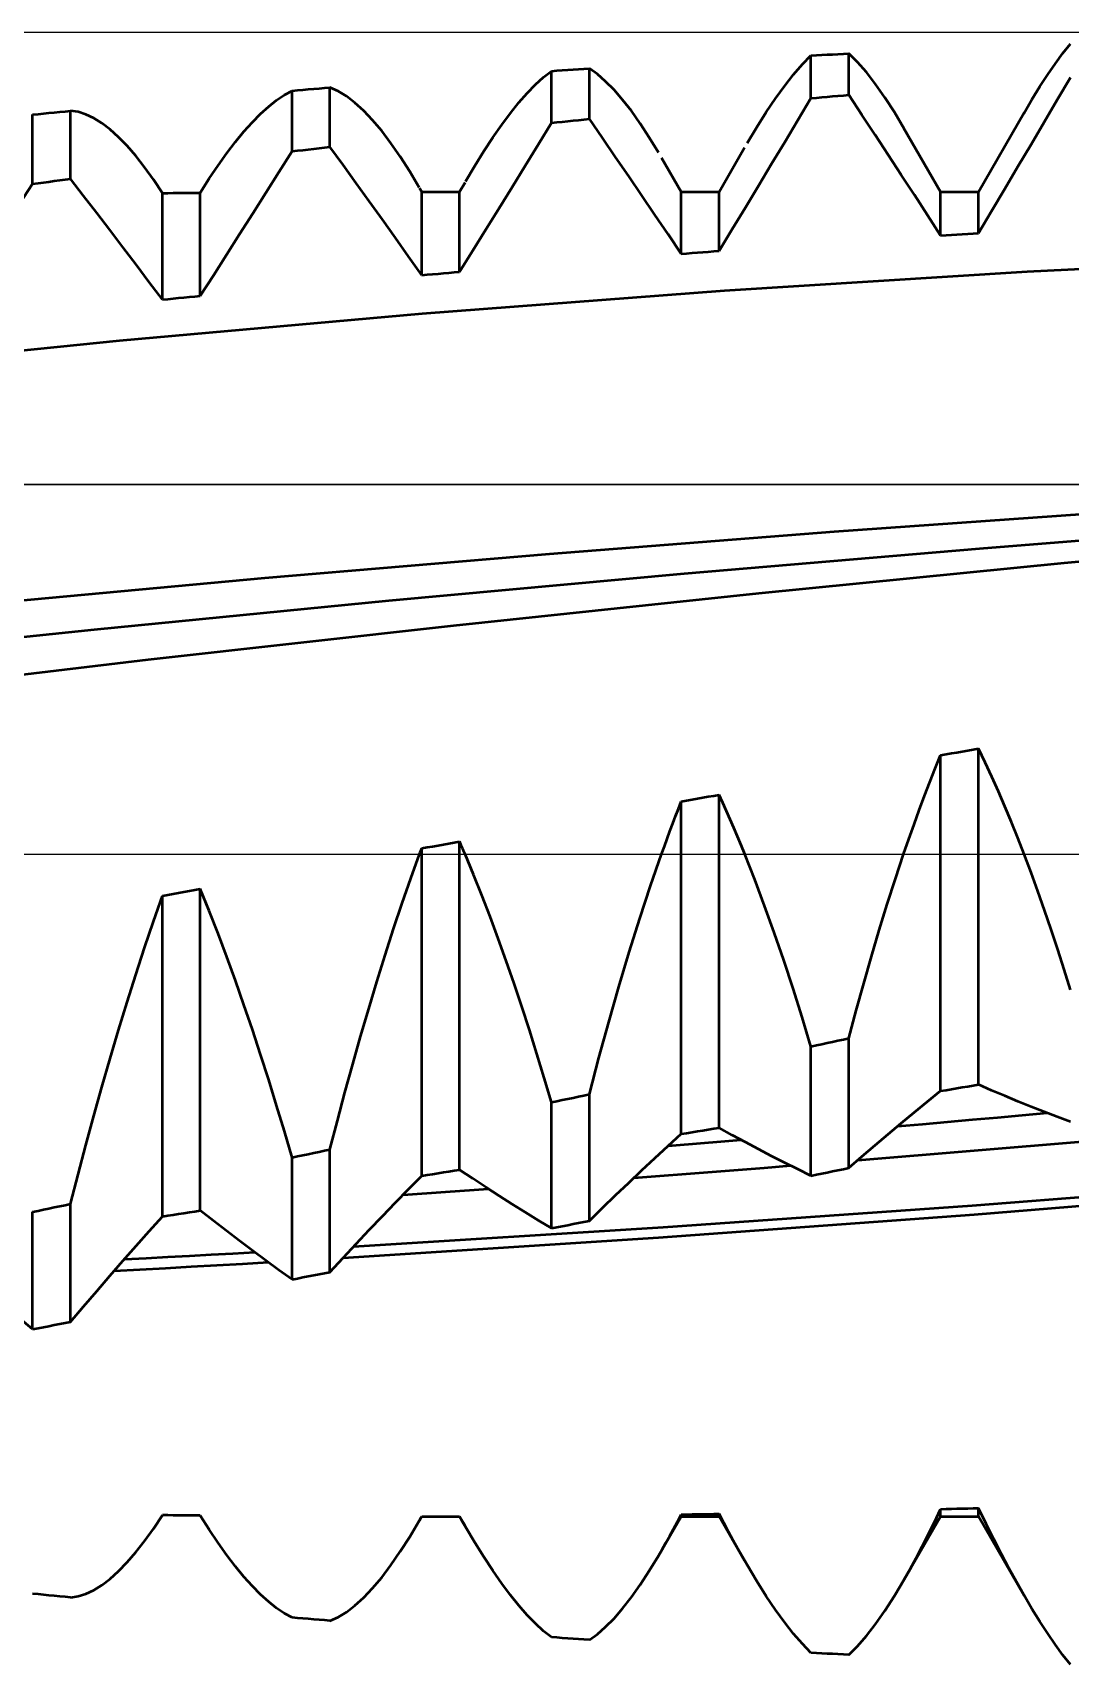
# Model space of a CAD drawing. Header units: millimetres. Extents: x -77 to 81, y -33 to 48.
# Drawn here: x 31.74 to 35.98, y -3.3 to 3.35 of the extents above; entities that cross this region are included whole.
import ezdxf

# ---------------------------------------------------------------- set-up
doc = ezdxf.new("R2010")
doc.units = ezdxf.units.MM
doc.header["$LTSCALE"] = 4.8
doc.linetypes.add('LONGDASH_DASH', pattern=[0.85, 0.4, -0.2, 0.05, -0.2])
for name, color, linetype in [('1', 4, 'CONTINUOUS'), ('4', 2, 'LONGDASH_DASH'), ('CUT', 1, 'CONTINUOUS'), ('NOCUT', 7, 'CONTINUOUS'), ('SK4', 2, 'LONGDASH_DASH')]:
    doc.layers.add(name, color=color, linetype=linetype)

msp = doc.modelspace()

# ---------------------------------------------------------------- linework, layer by layer
at = {"layer": '1', "color": 4, "linetype": 'CONTINUOUS', "lineweight": 50}
for p, q in [((34.9834, 3.2604), (35.0055, 3.2615)), ((35.0055, 3.2615), (35.0275, 3.2626)), ((35.0275, 3.2626), (35.0496, 3.2637)), ((35.0496, 3.2637), (35.0717, 3.2648)), ((35.1073, 3.2298), (35.0717, 3.2648)), ((35.0717, 3.096), (35.0717, 3.2648)), ((35.9145, 3.2243), (35.9453, 3.2661)), ((35.9453, 3.2661), (35.9755, 3.304)), ((33.8588, 3.1935), (33.8809, 3.195)), ((33.8809, 3.195), (33.903, 3.1965)), ((33.903, 3.1965), (33.9251, 3.198)), ((33.9251, 3.198), (33.9471, 3.1994)), ((33.9471, 3.1994), (33.9692, 3.2009)), ((33.9692, 3.2009), (33.9913, 3.2023)), ((33.9913, 3.2023), (34.0134, 3.2038)), ((34.0461, 3.1804), (34.0133, 3.2038)), ((34.0134, 2.998), (34.0134, 3.2038)), ((34.8466, 3.1796), (34.8823, 3.2209)), ((34.8823, 3.2209), (34.9172, 3.2569)), ((34.9172, 3.2569), (34.9392, 3.2581)), ((34.9172, 3.0827), (34.9172, 3.2569)), ((34.9392, 3.2581), (34.9613, 3.2592)), ((34.9613, 3.2592), (34.9834, 3.2604)), ((35.1437, 3.1882), (35.1073, 3.2298)), ((35.883, 3.1788), (35.9145, 3.2243)), ((33.7602, 3.1035), (33.7938, 3.138)), ((33.7938, 3.138), (33.8267, 3.1681)), ((33.8267, 3.1681), (33.8588, 3.1935)), ((33.8588, 2.9824), (33.8588, 3.1935)), ((34.0796, 3.1514), (34.0461, 3.1804)), ((34.1139, 3.1167), (34.0796, 3.1514)), ((34.7728, 3.0818), (34.8101, 3.1332)), ((34.8101, 3.1332), (34.8466, 3.1796)), ((35.181, 3.1401), (35.1437, 3.1882)), ((35.2192, 3.0857), (35.181, 3.1401)), ((35.8185, 3.0769), (35.851, 3.1297)), ((35.851, 3.1297), (35.883, 3.1788)), ((35.922, 3.0761), (35.9755, 3.1673)), ((32.7052, 3.0492), (32.7376, 3.0749)), ((32.7376, 3.0749), (32.7694, 3.0963)), ((32.7694, 3.0963), (32.8005, 3.1133)), ((32.8005, 3.1133), (32.8226, 3.1152)), ((32.8005, 2.8661), (32.8005, 3.1133)), ((32.8226, 3.1152), (32.8446, 3.117)), ((32.8446, 3.117), (32.8667, 3.1189)), ((32.8667, 3.1189), (32.8888, 3.1207)), ((32.8888, 3.1207), (32.9109, 3.1225)), ((32.9109, 3.1225), (32.9329, 3.1243)), ((32.9329, 3.1243), (32.955, 3.1261)), ((32.9883, 3.1114), (32.955, 3.1261)), ((32.955, 2.8841), (32.955, 3.1261)), ((33.0224, 3.0907), (32.9883, 3.1114)), ((33.0572, 3.0641), (33.0224, 3.0907)), ((33.0928, 3.0316), (33.0572, 3.0641)), ((33.6912, 3.0212), (33.726, 3.0645)), ((33.726, 3.0645), (33.7602, 3.1035)), ((34.1489, 3.0764), (34.1139, 3.1167)), ((34.1845, 3.0306), (34.1489, 3.0764)), ((34.7348, 3.0254), (34.7728, 3.0818)), ((34.8637, 2.9931), (34.9172, 3.0827)), ((34.9172, 3.0827), (34.9392, 3.0846)), ((34.9392, 3.0846), (34.9613, 3.0865)), ((34.9613, 3.0865), (34.9834, 3.0884)), ((34.9834, 3.0884), (35.0055, 3.0903)), ((35.0055, 3.0903), (35.0275, 3.0922)), ((35.0275, 3.0922), (35.0496, 3.0941)), ((35.0496, 3.0941), (35.0717, 3.096)), ((35.1252, 3.015), (35.0717, 3.096)), ((35.2582, 3.025), (35.2192, 3.0857)), ((35.7853, 3.0206), (35.8185, 3.0769)), ((35.8685, 2.9851), (35.922, 3.0761)), ((31.7422, 3.0159), (31.7642, 3.0181)), ((31.7422, 2.7334), (31.7422, 3.0159)), ((31.7642, 3.0181), (31.7863, 3.0203)), ((31.7863, 3.0203), (31.8084, 3.0225)), ((31.8084, 3.0225), (31.8305, 3.0247)), ((31.8305, 3.0247), (31.8525, 3.0269)), ((31.8525, 3.0269), (31.8746, 3.029)), ((31.8746, 3.029), (31.8967, 3.0312)), ((31.9277, 3.0264), (31.8967, 3.0312)), ((31.8967, 2.7538), (31.8967, 3.0312)), ((31.9594, 3.0163), (31.9277, 3.0264)), ((31.9918, 3.001), (31.9594, 3.0163)), ((32.0248, 2.9804), (31.9918, 3.001)), ((32.6385, 2.9851), (32.6721, 3.0192)), ((32.6721, 3.0192), (32.7052, 3.0492)), ((33.1291, 2.9933), (33.0928, 3.0316)), ((33.6557, 2.9736), (33.6912, 3.0212)), ((33.9692, 2.9936), (33.9913, 2.9958)), ((33.9913, 2.9958), (34.0134, 2.998)), ((34.0668, 2.9205), (34.0134, 2.998)), ((34.2209, 2.9794), (34.1845, 3.0306)), ((34.696, 2.9643), (34.7348, 3.0254)), ((35.1786, 2.9337), (35.1252, 3.015)), ((35.2979, 2.9582), (35.2582, 3.025)), ((35.6008, 2.7011), (35.7872, 3.0239)), ((32.0584, 2.9547), (32.0248, 2.9804)), ((32.0927, 2.9238), (32.0584, 2.9547)), ((32.5694, 2.9044), (32.6043, 2.9468)), ((32.6043, 2.9468), (32.6385, 2.9851)), ((33.1661, 2.9492), (33.1291, 2.9933)), ((33.2037, 2.8995), (33.1661, 2.9492)), ((33.6196, 2.9218), (33.6557, 2.9736)), ((33.8054, 2.8948), (33.8588, 2.9824)), ((33.8588, 2.9824), (33.8809, 2.9846)), ((33.8809, 2.9846), (33.903, 2.9869)), ((33.903, 2.9869), (33.9251, 2.9891)), ((33.9251, 2.9891), (33.9471, 2.9914)), ((33.9471, 2.9914), (33.9692, 2.9936)), ((34.2578, 2.923), (34.2209, 2.9794)), ((34.6566, 2.8986), (34.696, 2.9643)), ((34.8102, 2.9037), (34.8637, 2.9931)), ((35.2321, 2.8521), (35.1786, 2.9337)), ((35.4463, 2.7011), (35.2954, 2.9624)), ((35.815, 2.8942), (35.8685, 2.9851)), ((32.1275, 2.8879), (32.0927, 2.9238)), ((32.1628, 2.847), (32.1275, 2.8879)), ((32.5341, 2.8582), (32.5694, 2.9044)), ((32.747, 2.7811), (32.8005, 2.8661)), ((32.8005, 2.8661), (32.8226, 2.8687)), ((32.8226, 2.8687), (32.8446, 2.8713)), ((32.8446, 2.8713), (32.8667, 2.8739)), ((32.8667, 2.8739), (32.8888, 2.8764)), ((32.8888, 2.8764), (32.9109, 2.879)), ((32.9109, 2.879), (32.9329, 2.8816)), ((32.9329, 2.8816), (32.955, 2.8841)), ((33.0085, 2.8106), (32.955, 2.8841)), ((33.2418, 2.8444), (33.2037, 2.8995)), ((33.5461, 2.8066), (33.5831, 2.8661)), ((33.5831, 2.8661), (33.6196, 2.9218)), ((33.7519, 2.8075), (33.8054, 2.8948)), ((34.1203, 2.8427), (34.0668, 2.9205)), ((34.2953, 2.8615), (34.2578, 2.923)), ((34.5425, 2.7011), (34.6468, 2.8818)), ((34.7567, 2.8145), (34.8102, 2.9037)), ((35.7615, 2.8035), (35.815, 2.8942)), ((32.1985, 2.8013), (32.1628, 2.847)), ((32.2347, 2.7509), (32.1985, 2.8013)), ((32.4623, 2.7546), (32.4984, 2.8082)), ((32.4984, 2.8082), (32.5341, 2.8582)), ((33.062, 2.7368), (33.0085, 2.8106)), ((33.2805, 2.7841), (33.2418, 2.8444)), ((33.5086, 2.7435), (33.5461, 2.8066)), ((33.6984, 2.7205), (33.7519, 2.8075)), ((34.1738, 2.7645), (34.1203, 2.8427)), ((34.388, 2.7011), (34.308, 2.8396)), ((34.7032, 2.7256), (34.7567, 2.8145)), ((35.2857, 2.7702), (35.2321, 2.8521)), ((35.708, 2.7129), (35.7615, 2.8035)), ((31.6887, 2.6512), (31.7422, 2.7334)), ((31.7422, 2.7334), (31.7642, 2.7364)), ((31.7642, 2.7364), (31.7863, 2.7393)), ((31.7863, 2.7393), (31.8084, 2.7422)), ((31.8084, 2.7422), (31.8305, 2.7451)), ((31.8305, 2.7451), (31.8525, 2.748)), ((31.8525, 2.748), (31.8746, 2.7509)), ((31.8746, 2.7509), (31.8967, 2.7538)), ((31.9502, 2.6848), (31.8967, 2.7538)), ((32.2713, 2.6958), (32.2347, 2.7509)), ((32.4258, 2.6974), (32.4623, 2.7546)), ((32.6935, 2.6963), (32.747, 2.7811)), ((33.1155, 2.6625), (33.062, 2.7368)), ((33.3196, 2.7185), (33.2805, 2.7841)), ((33.4842, 2.7011), (33.5063, 2.7395)), ((34.2273, 2.686), (34.1738, 2.7645)), ((35.3392, 2.6879), (35.2857, 2.7702)), ((32.0036, 2.6154), (31.9502, 2.6848)), ((32.2713, 2.6958), (32.2934, 2.696)), ((32.2713, 2.2613), (32.2713, 2.6958)), ((32.2934, 2.696), (32.3155, 2.6963)), ((32.3155, 2.6963), (32.3376, 2.6965)), ((32.3376, 2.6965), (32.3596, 2.6967)), ((32.3596, 2.6967), (32.3817, 2.697)), ((32.3817, 2.697), (32.4038, 2.6972)), ((32.4038, 2.6972), (32.4258, 2.6974)), ((32.4258, 2.2767), (32.4258, 2.6974)), ((32.64, 2.6118), (32.6935, 2.6963)), ((33.169, 2.5878), (33.1155, 2.6625)), ((33.3297, 2.7011), (33.3209, 2.7162)), ((33.3297, 2.7011), (33.4842, 2.7011)), ((33.3297, 2.3613), (33.3297, 2.7011)), ((33.4842, 2.3748), (33.4842, 2.7011)), ((33.6448, 2.6337), (33.6984, 2.7205)), ((34.2809, 2.6071), (34.2273, 2.686)), ((34.388, 2.7011), (34.5425, 2.7011)), ((34.388, 2.4483), (34.388, 2.7011)), ((34.5425, 2.4599), (34.5425, 2.7011)), ((34.6496, 2.6368), (34.7032, 2.7256)), ((35.3928, 2.6054), (35.3392, 2.6879)), ((35.4463, 2.7011), (35.6008, 2.7011)), ((35.4463, 2.5225), (35.4463, 2.7011)), ((35.6008, 2.5323), (35.6008, 2.7011)), ((35.6544, 2.6225), (35.708, 2.7129)), ((32.0571, 2.5454), (32.0036, 2.6154)), ((32.5865, 2.5275), (32.64, 2.6118)), ((33.5913, 2.5471), (33.6448, 2.6337)), ((34.3344, 2.5279), (34.2809, 2.6071)), ((34.5961, 2.5482), (34.6496, 2.6368)), ((35.4463, 2.5225), (35.3928, 2.6054)), ((35.6008, 2.5323), (35.6544, 2.6225)), ((32.1107, 2.475), (32.0571, 2.5454)), ((33.2225, 2.5127), (33.169, 2.5878)), ((33.5378, 2.4609), (33.5913, 2.5471)), ((34.5425, 2.4599), (34.5961, 2.5482)), ((35.5346, 2.5282), (35.5567, 2.5296)), ((35.5567, 2.5296), (35.5788, 2.5309)), ((35.5788, 2.5309), (35.6008, 2.5323)), ((32.1642, 2.4042), (32.1107, 2.475)), ((32.533, 2.4436), (32.5865, 2.5275)), ((33.2761, 2.4372), (33.2225, 2.5127)), ((34.388, 2.4483), (34.3344, 2.5279)), ((35.4463, 2.5225), (35.4684, 2.524)), ((35.4684, 2.524), (35.4905, 2.5254)), ((35.4905, 2.5254), (35.5126, 2.5268)), ((35.5126, 2.5268), (35.5346, 2.5282)), ((32.2178, 2.333), (32.1642, 2.4042)), ((32.4794, 2.36), (32.533, 2.4436)), ((33.3297, 2.3613), (33.2761, 2.4372)), ((33.4842, 2.3748), (33.5378, 2.4609)), ((34.388, 2.4483), (34.4101, 2.45)), ((34.4101, 2.45), (34.4321, 2.4516)), ((34.4321, 2.4516), (34.4542, 2.4533)), ((34.4542, 2.4533), (34.4763, 2.455)), ((34.4763, 2.455), (34.4984, 2.4566)), ((34.4984, 2.4566), (34.5204, 2.4583)), ((34.5204, 2.4583), (34.5425, 2.4599)), ((35.7995, 2.3762), (37.0337, 2.4374)), ((32.2713, 2.2613), (32.2178, 2.333)), ((32.4258, 2.2767), (32.4794, 2.36)), ((33.3297, 2.3613), (33.3517, 2.3633)), ((33.3517, 2.3633), (33.3738, 2.3652)), ((33.3738, 2.3652), (33.3959, 2.3671)), ((33.3959, 2.3671), (33.418, 2.3691)), ((33.418, 2.3691), (33.44, 2.371)), ((33.44, 2.371), (33.4621, 2.3729)), ((33.4621, 2.3729), (33.4842, 2.3748)), ((34.5652, 2.2988), (35.7995, 2.3762)), ((32.2713, 2.2613), (32.2934, 2.2635)), ((32.2934, 2.2635), (32.3155, 2.2657)), ((32.3155, 2.2657), (32.3376, 2.2679)), ((32.3376, 2.2679), (32.3596, 2.2701)), ((32.3596, 2.2701), (32.3817, 2.2723)), ((32.3817, 2.2723), (32.4038, 2.2745)), ((32.4038, 2.2745), (32.4258, 2.2767)), ((33.331, 2.2053), (34.5652, 2.2988)), ((32.0967, 2.0952), (33.331, 2.2053)), ((30.8625, 1.9678), (32.0967, 2.0952)), ((35.0121, 1.3154), (36.1674, 1.3975)), ((35.6041, 1.247), (36.8059, 1.3404)), ((33.8502, 1.2249), (35.0121, 1.3154)), ((35.95, 1.1874), (37.1954, 1.3024)), ((32.6898, 1.1263), (33.8502, 1.2249)), ((34.3998, 1.1449), (35.6041, 1.247)), ((33.1952, 1.0346), (34.3998, 1.1449)), ((34.7046, 1.0643), (35.95, 1.1874)), ((31.5391, 1.0197), (32.6898, 1.1263)), ((31.9928, 0.9163), (33.1952, 1.0346)), ((33.4591, 0.933), (34.7046, 1.0643)), ((32.2137, 0.7933), (33.4591, 0.933)), ((30.7928, 0.7904), (31.9928, 0.9163)), ((30.9683, 0.6452), (32.2137, 0.7933)), ((35.4243, 0.3492), (35.4463, 0.4032)), ((35.4463, 0.4032), (35.4684, 0.4072)), ((35.4463, -0.9658), (35.4463, 0.4032)), ((35.4684, 0.4072), (35.4905, 0.4111)), ((35.4905, 0.4111), (35.5126, 0.415)), ((35.5126, 0.415), (35.5346, 0.4189)), ((35.5346, 0.4189), (35.5567, 0.4228)), ((35.5567, 0.4228), (35.5788, 0.4267)), ((35.5788, 0.4267), (35.6008, 0.4306)), ((35.6281, 0.374), (35.6008, 0.4306)), ((35.6008, -0.9398), (35.6008, 0.4306)), ((35.4024, 0.294), (35.4243, 0.3492)), ((35.6552, 0.3157), (35.6281, 0.374)), ((35.3806, 0.2375), (35.4024, 0.294)), ((35.6821, 0.2558), (35.6552, 0.3157)), ((34.3765, 0.185), (34.388, 0.2147)), ((34.388, 0.2147), (34.4101, 0.2187)), ((34.388, -1.141), (34.388, 0.2147)), ((34.4101, 0.2187), (34.4321, 0.2226)), ((34.4321, 0.2226), (34.4542, 0.2266)), ((34.4542, 0.2266), (34.4763, 0.2305)), ((34.4763, 0.2305), (34.4984, 0.2345)), ((34.4984, 0.2345), (34.5204, 0.2384)), ((34.5204, 0.2384), (34.5425, 0.2424)), ((34.5576, 0.2092), (34.5425, 0.2424)), ((34.5425, -1.1157), (34.5425, 0.2424)), ((34.5727, 0.1755), (34.5576, 0.2092)), ((35.359, 0.1799), (35.3806, 0.2375)), ((35.7087, 0.1942), (35.6821, 0.2558)), ((34.3535, 0.1245), (34.3649, 0.1549)), ((34.3649, 0.1549), (34.3765, 0.185)), ((34.5876, 0.1413), (34.5727, 0.1755)), ((34.6026, 0.1067), (34.5876, 0.1413)), ((35.3376, 0.121), (35.359, 0.1799)), ((35.7351, 0.131), (35.7087, 0.1942)), ((34.3306, 0.0629), (34.342, 0.0939)), ((34.342, 0.0939), (34.3535, 0.1245)), ((34.6174, 0.0716), (34.6026, 0.1067)), ((34.6322, 0.036), (34.6174, 0.0716)), ((35.3164, 0.0611), (35.3376, 0.121)), ((35.7613, 0.0662), (35.7351, 0.131)), ((33.3209, 0), (33.3221, 0.0034)), ((33.3221, 0.0034), (33.3234, 0.0068)), ((33.3234, 0.0068), (33.3246, 0.0102)), ((33.3246, 0.0102), (33.3259, 0.0136)), ((33.3259, 0.0136), (33.3272, 0.017)), ((33.3272, 0.017), (33.3284, 0.0204)), ((33.3284, 0.0204), (33.3297, 0.0238)), ((33.3297, 0.0238), (33.3517, 0.0278)), ((33.3297, -1.3115), (33.3297, 0.0238)), ((33.3517, 0.0278), (33.3738, 0.0318)), ((33.3738, 0.0318), (33.3959, 0.0358)), ((33.3959, 0.0358), (33.418, 0.0398)), ((33.418, 0.0398), (33.44, 0.0438)), ((33.44, 0.0438), (33.4621, 0.0478)), ((33.4621, 0.0478), (33.4842, 0.0518)), ((33.4873, 0.0445), (33.4842, 0.0518)), ((33.4842, -1.2869), (33.4842, 0.0518)), ((33.4905, 0.0371), (33.4873, 0.0445)), ((33.4937, 0.0297), (33.4905, 0.0371)), ((33.4969, 0.0223), (33.4937, 0.0297)), ((33.5, 0.0149), (33.4969, 0.0223)), ((33.5032, 0.0075), (33.5, 0.0149)), ((33.5064, 0), (33.5032, 0.0075)), ((34.308, 0), (34.3193, 0.0316)), ((34.3193, 0.0316), (34.3306, 0.0629)), ((34.6469, 0), (34.6322, 0.036)), ((34.6878, -0.1035), (34.6469, 0)), ((35.2953, 0), (35.3164, 0.0611)), ((35.7872, 0), (35.7613, 0.0662)), ((35.8153, -0.0746), (35.7872, 0)), ((33.2851, -0.099), (33.3209, 0)), ((33.5406, -0.0826), (33.5064, 0)), ((34.2633, -0.1292), (34.308, 0)), ((35.2616, -0.1009), (35.2953, 0)), ((33.2498, -0.2006), (33.2851, -0.099)), ((33.5745, -0.1674), (33.5406, -0.0826)), ((34.2193, -0.2628), (34.2633, -0.1292)), ((34.7281, -0.2103), (34.6878, -0.1035)), ((35.2284, -0.2043), (35.2616, -0.1009)), ((35.8431, -0.1508), (35.8153, -0.0746)), ((32.2347, -0.2745), (32.2713, -0.1696)), ((32.2713, -0.1696), (32.2934, -0.1656)), ((32.2713, -1.4773), (32.2713, -0.1696)), ((32.2934, -0.1656), (32.3155, -0.1615)), ((32.3155, -0.1615), (32.3376, -0.1575)), ((32.3376, -0.1575), (32.3596, -0.1534)), ((32.3596, -0.1534), (32.3817, -0.1493)), ((32.3817, -0.1493), (32.4038, -0.1453)), ((32.4038, -0.1453), (32.4258, -0.1412)), ((32.4623, -0.2314), (32.4258, -0.1412)), ((32.4258, -1.4534), (32.4258, -0.1412)), ((33.6081, -0.2544), (33.5745, -0.1674)), ((35.8704, -0.2285), (35.8431, -0.1508)), ((32.4984, -0.3238), (32.4623, -0.2314)), ((33.2149, -0.3048), (33.2498, -0.2006)), ((33.6413, -0.3435), (33.6081, -0.2544)), ((34.1761, -0.4004), (34.2193, -0.2628)), ((34.7675, -0.32), (34.7281, -0.2103)), ((35.1959, -0.3099), (35.2284, -0.2043)), ((35.8973, -0.3076), (35.8704, -0.2285)), ((32.1985, -0.3819), (32.2347, -0.2745)), ((32.5341, -0.4185), (32.4984, -0.3238)), ((33.1805, -0.4113), (33.2149, -0.3048)), ((34.8062, -0.4324), (34.7675, -0.32)), ((35.1639, -0.4175), (35.1959, -0.3099)), ((35.9238, -0.3882), (35.8973, -0.3076)), ((32.1628, -0.4916), (32.1985, -0.3819)), ((33.674, -0.4345), (33.6413, -0.3435)), ((35.9499, -0.4701), (35.9238, -0.3882)), ((32.5694, -0.5153), (32.5341, -0.4185)), ((33.1465, -0.5201), (33.1805, -0.4113)), ((33.7062, -0.5271), (33.674, -0.4345)), ((34.1339, -0.5412), (34.1761, -0.4004)), ((34.844, -0.5473), (34.8062, -0.4324)), ((35.1325, -0.5269), (35.1639, -0.4175)), ((32.1275, -0.6034), (32.1628, -0.4916)), ((32.6043, -0.6141), (32.5694, -0.5153)), ((33.1131, -0.6309), (33.1465, -0.5201)), ((33.7378, -0.6214), (33.7062, -0.5271)), ((35.1018, -0.638), (35.1325, -0.5269)), ((35.9755, -0.5533), (35.9499, -0.4701)), ((34.0927, -0.6848), (34.1339, -0.5412)), ((34.881, -0.6646), (34.844, -0.5473)), ((32.0927, -0.7173), (32.1275, -0.6034)), ((32.6385, -0.7146), (32.6043, -0.6141)), ((33.0802, -0.7431), (33.1131, -0.6309)), ((33.7689, -0.7171), (33.7378, -0.6214)), ((34.9172, -0.7842), (34.881, -0.6646)), ((35.0717, -0.7506), (35.1018, -0.638)), ((32.0584, -0.833), (32.0927, -0.7173)), ((32.6721, -0.8165), (32.6385, -0.7146)), ((33.7995, -0.8141), (33.7689, -0.7171)), ((34.0525, -0.8308), (34.0927, -0.6848)), ((33.048, -0.8568), (33.0802, -0.7431)), ((34.9172, -0.7842), (34.9392, -0.7794)), ((34.9172, -1.3113), (34.9172, -0.7842)), ((34.9392, -0.7794), (34.9613, -0.7746)), ((34.9613, -0.7746), (34.9834, -0.7698)), ((34.9834, -0.7698), (35.0055, -0.765)), ((35.0055, -0.765), (35.0275, -0.7602)), ((35.0275, -0.7602), (35.0496, -0.7554)), ((35.0496, -0.7554), (35.0717, -0.7506)), ((35.0717, -1.2795), (35.0717, -0.7506)), ((32.0248, -0.9498), (32.0584, -0.833)), ((32.7052, -0.9198), (32.6721, -0.8165)), ((33.0164, -0.9716), (33.048, -0.8568)), ((33.8294, -0.9125), (33.7995, -0.8141)), ((34.0133, -0.9789), (34.0525, -0.8308)), ((32.7376, -1.0244), (32.7052, -0.9198)), ((33.8588, -1.012), (33.8294, -0.9125)), ((31.9918, -1.0678), (32.0248, -0.9498)), ((32.9854, -1.0874), (33.0164, -0.9716)), ((33.903, -1.0025), (33.9251, -0.9978)), ((33.9251, -0.9978), (33.9471, -0.9931)), ((33.9471, -0.9931), (33.9692, -0.9883)), ((33.9692, -0.9883), (33.9913, -0.9836)), ((33.9913, -0.9836), (34.0134, -0.9789)), ((34.0134, -1.4948), (34.0134, -0.9789)), ((35.3928, -1.0088), (35.4463, -0.9658)), ((35.4463, -0.9658), (35.4684, -0.962)), ((35.4684, -0.962), (35.4905, -0.9583)), ((35.4905, -0.9583), (35.5126, -0.9546)), ((35.5126, -0.9546), (35.5346, -0.9509)), ((35.5346, -0.9509), (35.5567, -0.9472)), ((35.5567, -0.9472), (35.5788, -0.9435)), ((35.5788, -0.9435), (35.6008, -0.9398)), ((35.6544, -0.9633), (35.6008, -0.9398)), ((35.708, -0.9862), (35.6544, -0.9633)), ((35.7615, -1.0085), (35.708, -0.9862)), ((32.7694, -1.1301), (32.7376, -1.0244)), ((33.8588, -1.012), (33.8809, -1.0072)), ((33.8588, -1.5257), (33.8588, -1.012)), ((33.8809, -1.0072), (33.903, -1.0025)), ((35.2857, -1.0967), (35.3392, -1.0525)), ((35.3392, -1.0525), (35.3928, -1.0088)), ((35.6778, -1.0736), (35.7795, -1.0644)), ((35.815, -1.0301), (35.7615, -1.0085)), ((35.7795, -1.0644), (35.8812, -1.0552)), ((35.8685, -1.0511), (35.815, -1.0301)), ((35.922, -1.0714), (35.8685, -1.0511)), ((31.9594, -1.1867), (31.9918, -1.0678)), ((32.8005, -1.2368), (32.7694, -1.1301)), ((32.955, -1.2041), (32.9854, -1.0874)), ((34.4321, -1.1337), (34.4542, -1.1301)), ((34.4542, -1.1301), (34.4763, -1.1265)), ((34.4763, -1.1265), (34.4984, -1.1229)), ((34.4984, -1.1229), (34.5204, -1.1193)), ((34.5204, -1.1193), (34.5425, -1.1157)), ((34.5961, -1.1455), (34.5425, -1.1157)), ((35.2321, -1.1415), (35.2857, -1.0967)), ((35.2701, -1.1097), (35.3722, -1.1008)), ((35.3722, -1.1008), (35.4741, -1.0917)), ((35.4741, -1.0917), (35.576, -1.0827)), ((35.576, -1.0827), (35.6778, -1.0736)), ((35.9755, -1.0911), (35.922, -1.0714)), ((31.9277, -1.3062), (31.9594, -1.1867)), ((34.2809, -1.2392), (34.3344, -1.1898)), ((34.3344, -1.1898), (34.388, -1.141)), ((34.3345, -1.1898), (34.384, -1.1856)), ((34.384, -1.1856), (34.4335, -1.1815)), ((34.388, -1.141), (34.4101, -1.1373)), ((34.4101, -1.1373), (34.4321, -1.1337)), ((34.4335, -1.1815), (34.483, -1.1773)), ((34.483, -1.1773), (34.5326, -1.1732)), ((34.5326, -1.1732), (34.5821, -1.169)), ((34.5821, -1.169), (34.6316, -1.1648)), ((34.6496, -1.1747), (34.5961, -1.1455)), ((34.7032, -1.2033), (34.6496, -1.1747)), ((35.1078, -1.248), (36.0417, -1.1698)), ((35.1252, -1.233), (35.1786, -1.187)), ((35.1786, -1.187), (35.2321, -1.1415)), ((32.8005, -1.2368), (32.8226, -1.2321)), ((32.8005, -1.7343), (32.8005, -1.2368)), ((32.8226, -1.2321), (32.8446, -1.2275)), ((32.8446, -1.2275), (32.8667, -1.2228)), ((32.8667, -1.2228), (32.8888, -1.2181)), ((32.8888, -1.2181), (32.9109, -1.2135)), ((32.9109, -1.2135), (32.9329, -1.2088)), ((32.9329, -1.2088), (32.955, -1.2041)), ((32.955, -1.7042), (32.955, -1.2041)), ((34.2273, -1.2892), (34.2809, -1.2392)), ((34.7567, -1.2312), (34.7032, -1.2033)), ((34.8102, -1.2586), (34.7567, -1.2312)), ((34.8637, -1.2853), (34.8102, -1.2586)), ((35.0717, -1.2795), (35.1252, -1.233)), ((31.8967, -1.4263), (31.9277, -1.3062)), ((33.2761, -1.366), (33.3297, -1.3115)), ((33.3297, -1.3115), (33.3517, -1.308)), ((33.3517, -1.308), (33.3738, -1.3045)), ((33.3738, -1.3045), (33.3959, -1.301)), ((33.3959, -1.301), (33.418, -1.2975)), ((33.418, -1.2975), (33.44, -1.2939)), ((33.44, -1.2939), (33.4621, -1.2904)), ((33.4621, -1.2904), (33.4842, -1.2869)), ((33.5378, -1.3229), (33.4842, -1.2869)), ((33.5913, -1.3582), (33.5378, -1.3229)), ((34.1738, -1.3397), (34.2273, -1.2892)), ((34.1946, -1.32), (34.3011, -1.3119)), ((34.3011, -1.3119), (34.4076, -1.3036)), ((34.4076, -1.3036), (34.5141, -1.2954)), ((34.5141, -1.2954), (34.6206, -1.287)), ((34.6206, -1.287), (34.727, -1.2786)), ((34.727, -1.2786), (34.8335, -1.2701)), ((34.9172, -1.3113), (34.8637, -1.2853)), ((34.9172, -1.3113), (34.9392, -1.3068)), ((34.9392, -1.3068), (34.9613, -1.3023)), ((34.9613, -1.3023), (34.9834, -1.2977)), ((34.9834, -1.2977), (35.0055, -1.2932)), ((35.0055, -1.2932), (35.0275, -1.2886)), ((35.0275, -1.2886), (35.0496, -1.2841)), ((35.0496, -1.2841), (35.0717, -1.2795)), ((33.2225, -1.421), (33.2761, -1.366)), ((33.2533, -1.3893), (33.3112, -1.3852)), ((33.3112, -1.3852), (33.3691, -1.381)), ((33.3691, -1.381), (33.427, -1.3769)), ((33.427, -1.3769), (33.4849, -1.3727)), ((33.4849, -1.3727), (33.5428, -1.3685)), ((33.5428, -1.3685), (33.6007, -1.3643)), ((33.6448, -1.3929), (33.5913, -1.3582)), ((33.6984, -1.4271), (33.6448, -1.3929)), ((34.0668, -1.4426), (34.1203, -1.3909)), ((34.1203, -1.3909), (34.1738, -1.3397)), ((35.5743, -1.4327), (36.83, -1.3339)), ((35.5828, -1.4693), (36.8699, -1.3645)), ((31.7422, -1.4584), (31.7642, -1.4539)), ((31.7422, -1.9367), (31.7422, -1.4584)), ((31.7642, -1.4539), (31.7863, -1.4493)), ((31.7863, -1.4493), (31.8084, -1.4447)), ((31.8084, -1.4447), (31.8305, -1.4401)), ((31.8305, -1.4401), (31.8525, -1.4355)), ((31.8525, -1.4355), (31.8746, -1.4309)), ((31.8746, -1.4309), (31.8967, -1.4263)), ((31.8967, -1.9076), (31.8967, -1.4263)), ((32.3376, -1.4671), (32.3596, -1.4637)), ((32.3596, -1.4637), (32.3817, -1.4603)), ((32.3817, -1.4603), (32.4038, -1.4568)), ((32.4038, -1.4568), (32.4258, -1.4534)), ((32.4794, -1.4953), (32.4258, -1.4534)), ((33.169, -1.4765), (33.2225, -1.421)), ((33.7519, -1.4606), (33.6984, -1.4271)), ((33.8054, -1.4935), (33.7519, -1.4606)), ((34.0134, -1.4948), (34.0668, -1.4426)), ((34.3142, -1.5217), (35.5743, -1.4327)), ((32.2178, -1.5372), (32.2713, -1.4773)), ((32.2713, -1.4773), (32.2934, -1.4739)), ((32.2934, -1.4739), (32.3155, -1.4705)), ((32.3155, -1.4705), (32.3376, -1.4671)), ((32.533, -1.5367), (32.4794, -1.4953)), ((33.0515, -1.6004), (34.3142, -1.5217)), ((33.1155, -1.5326), (33.169, -1.4765)), ((33.8588, -1.5257), (33.8054, -1.4935)), ((33.8588, -1.5257), (33.8809, -1.5213)), ((33.8809, -1.5213), (33.903, -1.5169)), ((33.903, -1.5169), (33.9251, -1.5125)), ((33.9251, -1.5125), (33.9471, -1.5081)), ((33.9471, -1.5081), (33.9692, -1.5037)), ((33.9692, -1.5037), (33.9913, -1.4992)), ((33.9913, -1.4992), (34.0134, -1.4948)), ((34.2958, -1.5633), (35.5828, -1.4693)), ((32.1642, -1.5976), (32.2178, -1.5372)), ((32.5865, -1.5774), (32.533, -1.5367)), ((32.64, -1.6175), (32.5865, -1.5774)), ((33.0085, -1.6465), (33.062, -1.5893)), ((33.0087, -1.6463), (34.2958, -1.5633)), ((33.062, -1.5893), (33.1155, -1.5326)), ((32.0571, -1.72), (32.1107, -1.6586)), ((32.1107, -1.6586), (32.1642, -1.5976)), ((32.1164, -1.652), (32.2049, -1.6473)), ((32.2049, -1.6473), (32.2935, -1.6427)), ((32.2935, -1.6427), (32.382, -1.6379)), ((32.382, -1.6379), (32.4706, -1.6331)), ((32.4706, -1.6331), (32.5593, -1.6283)), ((32.5593, -1.6283), (32.648, -1.6234)), ((32.6935, -1.657), (32.64, -1.6175)), ((32.747, -1.696), (32.6935, -1.657)), ((32.955, -1.7042), (33.0085, -1.6465)), ((32.0036, -1.782), (32.0571, -1.72)), ((32.0752, -1.6992), (32.1799, -1.6936)), ((32.1799, -1.6936), (32.2846, -1.6879)), ((32.2846, -1.6879), (32.3893, -1.6821)), ((32.3893, -1.6821), (32.494, -1.6762)), ((32.494, -1.6762), (32.5987, -1.6703)), ((32.5987, -1.6703), (32.7034, -1.6643)), ((32.8005, -1.7343), (32.747, -1.696)), ((32.8005, -1.7343), (32.8226, -1.73)), ((32.8226, -1.73), (32.8446, -1.7257)), ((32.8446, -1.7257), (32.8667, -1.7214)), ((32.8667, -1.7214), (32.8888, -1.7171)), ((32.8888, -1.7171), (32.9109, -1.7128)), ((32.9109, -1.7128), (32.9329, -1.7085)), ((32.9329, -1.7085), (32.955, -1.7042)), ((31.9502, -1.8445), (32.0036, -1.782)), ((31.8967, -1.9076), (31.9502, -1.8445)), ((31.7422, -1.9367), (31.6887, -1.8925)), ((31.7642, -1.9326), (31.7863, -1.9284)), ((31.7863, -1.9284), (31.8084, -1.9243)), ((31.8084, -1.9243), (31.8305, -1.9201)), ((31.8305, -1.9201), (31.8525, -1.9159)), ((31.8525, -1.9159), (31.8746, -1.9118)), ((31.8746, -1.9118), (31.8967, -1.9076)), ((31.7422, -1.9367), (31.7642, -1.9326)), ((32.2347, -2.7509), (32.2713, -2.6958)), ((32.2934, -2.696), (32.2713, -2.6958)), ((32.3155, -2.6963), (32.2934, -2.696)), ((32.3376, -2.6965), (32.3155, -2.6963)), ((32.3596, -2.6967), (32.3376, -2.6965)), ((32.3817, -2.697), (32.3596, -2.6967)), ((32.4038, -2.6972), (32.3817, -2.697)), ((32.4258, -2.6974), (32.4038, -2.6972)), ((32.4623, -2.7546), (32.4258, -2.6974)), ((33.2805, -2.7841), (33.3196, -2.7185)), ((33.3196, -2.7185), (33.3213, -2.7156)), ((33.3209, -2.7162), (33.3297, -2.7011)), ((33.3213, -2.7156), (33.323, -2.7127)), ((33.323, -2.7127), (33.3247, -2.7098)), ((33.3247, -2.7098), (33.3263, -2.7069)), ((33.3263, -2.7069), (33.328, -2.7039)), ((33.328, -2.7039), (33.3297, -2.701)), ((33.3297, -2.701), (33.3517, -2.7009)), ((33.3297, -2.7011), (33.3297, -2.701)), ((33.3297, -2.7011), (33.4842, -2.7011)), ((33.3517, -2.7009), (33.3738, -2.7009)), ((33.3738, -2.7009), (33.3959, -2.7008)), ((33.3959, -2.7008), (33.418, -2.7008)), ((33.418, -2.7008), (33.44, -2.7007)), ((33.44, -2.7007), (33.4621, -2.7007)), ((33.4621, -2.7007), (33.4842, -2.7006)), ((33.4882, -2.7078), (33.4842, -2.7006)), ((33.4842, -2.7011), (33.4842, -2.7006)), ((33.5063, -2.7395), (33.4842, -2.7011)), ((33.4923, -2.7151), (33.4882, -2.7078)), ((33.4964, -2.7222), (33.4923, -2.7151)), ((33.5005, -2.7293), (33.4964, -2.7222)), ((34.308, -2.8396), (34.388, -2.7011)), ((34.3568, -2.752), (34.3724, -2.7226)), ((34.3724, -2.7226), (34.388, -2.6925)), ((34.388, -2.6925), (34.4101, -2.6922)), ((34.388, -2.7011), (34.388, -2.6925)), ((34.388, -2.7011), (34.5425, -2.7011)), ((34.4101, -2.6922), (34.4321, -2.6919)), ((34.4321, -2.6919), (34.4542, -2.6916)), ((34.4542, -2.6916), (34.4763, -2.6912)), ((34.4763, -2.6912), (34.4984, -2.6909)), ((34.4984, -2.6909), (34.5204, -2.6905)), ((34.5204, -2.6905), (34.5425, -2.6902)), ((34.5618, -2.7272), (34.5425, -2.6902)), ((34.5425, -2.7011), (34.5425, -2.6902)), ((34.6468, -2.8818), (34.5425, -2.7011)), ((34.5809, -2.7633), (34.5618, -2.7272)), ((35.2954, -2.9624), (35.4463, -2.7011)), ((35.396, -2.7744), (35.4211, -2.7236)), ((35.4211, -2.7236), (35.4463, -2.6708)), ((35.4463, -2.6708), (35.4684, -2.6702)), ((35.4463, -2.7011), (35.4463, -2.6708)), ((35.4463, -2.7011), (35.6008, -2.7011)), ((35.4684, -2.6702), (35.4905, -2.6696)), ((35.4905, -2.6696), (35.5126, -2.669)), ((35.5126, -2.669), (35.5346, -2.6684)), ((35.5346, -2.6684), (35.5567, -2.6678)), ((35.5567, -2.6678), (35.5788, -2.6672)), ((35.5788, -2.6672), (35.6008, -2.6665)), ((35.6008, -2.7011), (35.6008, -2.6665)), ((35.6323, -2.7314), (35.6008, -2.6666)), ((35.7872, -3.0239), (35.6008, -2.7011)), ((32.1985, -2.8013), (32.2347, -2.7509)), ((32.4984, -2.8082), (32.4623, -2.7546)), ((33.2418, -2.8444), (33.2805, -2.7841)), ((33.5046, -2.7364), (33.5005, -2.7293)), ((33.5086, -2.7435), (33.5046, -2.7364)), ((33.5461, -2.8066), (33.5086, -2.7435)), ((34.3258, -2.8083), (34.3413, -2.7805)), ((34.3413, -2.7805), (34.3568, -2.752)), ((34.6, -2.7985), (34.5809, -2.7633)), ((35.3711, -2.8234), (35.396, -2.7744)), ((35.6635, -2.7939), (35.6323, -2.7314)), ((35.6945, -2.8542), (35.6635, -2.7939)), ((32.1275, -2.8879), (32.1628, -2.847)), ((32.1628, -2.847), (32.1985, -2.8013)), ((32.5341, -2.8582), (32.4984, -2.8082)), ((32.5694, -2.9044), (32.5341, -2.8582)), ((33.2037, -2.8995), (33.2418, -2.8444)), ((33.5831, -2.8661), (33.5461, -2.8066)), ((34.2953, -2.8615), (34.3105, -2.8353)), ((34.3105, -2.8353), (34.3258, -2.8083)), ((34.619, -2.8328), (34.6, -2.7985)), ((34.6379, -2.8661), (34.619, -2.8328)), ((35.3465, -2.8704), (35.3711, -2.8234)), ((35.7251, -2.9122), (35.6945, -2.8542)), ((32.0584, -2.9547), (32.0927, -2.9238)), ((32.0927, -2.9238), (32.1275, -2.8879)), ((32.6043, -2.9468), (32.5694, -2.9044)), ((33.1661, -2.9492), (33.2037, -2.8995)), ((33.6196, -2.9218), (33.5831, -2.8661)), ((33.6557, -2.9736), (33.6196, -2.9218)), ((34.2209, -2.9794), (34.2578, -2.923)), ((34.2578, -2.923), (34.2953, -2.8615)), ((34.6566, -2.8986), (34.6379, -2.8661)), ((34.696, -2.9643), (34.6566, -2.8986)), ((35.2979, -2.9582), (35.3221, -2.9153)), ((35.3221, -2.9153), (35.3465, -2.8704)), ((35.7554, -2.9677), (35.7251, -2.9122)), ((31.9918, -3.001), (32.0248, -2.9804)), ((32.0248, -2.9804), (32.0584, -2.9547)), ((32.6385, -2.9851), (32.6043, -2.9468)), ((32.6721, -3.0192), (32.6385, -2.9851)), ((33.0928, -3.0316), (33.1291, -2.9933)), ((33.1291, -2.9933), (33.1661, -2.9492)), ((33.6912, -3.0212), (33.6557, -2.9736)), ((34.1845, -3.0306), (34.2209, -2.9794)), ((34.7348, -3.0254), (34.696, -2.9643)), ((35.2582, -3.025), (35.2979, -2.9582)), ((35.7853, -3.0206), (35.7554, -2.9677)), ((31.7642, -3.0181), (31.7422, -3.0159)), ((31.7863, -3.0203), (31.7642, -3.0181)), ((31.8084, -3.0225), (31.7863, -3.0203)), ((31.8305, -3.0247), (31.8084, -3.0225)), ((31.8525, -3.0269), (31.8305, -3.0247)), ((31.8746, -3.029), (31.8525, -3.0269)), ((31.8967, -3.0312), (31.8746, -3.029)), ((31.8967, -3.0312), (31.9277, -3.0264)), ((31.9277, -3.0264), (31.9594, -3.0163)), ((31.9594, -3.0163), (31.9918, -3.001)), ((32.7052, -3.0492), (32.6721, -3.0192)), ((32.7376, -3.0749), (32.7052, -3.0492)), ((33.0572, -3.0641), (33.0928, -3.0316)), ((33.726, -3.0645), (33.6912, -3.0212)), ((34.1489, -3.0764), (34.1845, -3.0306)), ((34.7728, -3.0818), (34.7348, -3.0254)), ((35.2192, -3.0857), (35.2582, -3.025)), ((35.8185, -3.0769), (35.7853, -3.0206)), ((32.7694, -3.0963), (32.7376, -3.0749)), ((32.8005, -3.1133), (32.7694, -3.0963)), ((32.8226, -3.1152), (32.8005, -3.1133)), ((32.8446, -3.117), (32.8226, -3.1152)), ((32.8667, -3.1189), (32.8446, -3.117)), ((32.8888, -3.1207), (32.8667, -3.1189)), ((32.9109, -3.1225), (32.8888, -3.1207)), ((32.9329, -3.1243), (32.9109, -3.1225)), ((32.955, -3.1261), (32.9329, -3.1243)), ((32.955, -3.1261), (32.9883, -3.1114)), ((32.9883, -3.1114), (33.0224, -3.0907)), ((33.0224, -3.0907), (33.0572, -3.0641)), ((33.7602, -3.1035), (33.726, -3.0645)), ((33.7938, -3.138), (33.7602, -3.1035)), ((34.0796, -3.1514), (34.1139, -3.1167)), ((34.1139, -3.1167), (34.1489, -3.0764)), ((34.8101, -3.1332), (34.7728, -3.0818)), ((35.181, -3.1401), (35.2192, -3.0857)), ((35.851, -3.1297), (35.8185, -3.0769)), ((33.8267, -3.1681), (33.7938, -3.138)), ((33.8588, -3.1935), (33.8267, -3.1681)), ((33.8809, -3.195), (33.8588, -3.1935)), ((34.0133, -3.2038), (34.0461, -3.1804)), ((34.0461, -3.1804), (34.0796, -3.1514)), ((34.8466, -3.1796), (34.8101, -3.1332)), ((34.8823, -3.2209), (34.8466, -3.1796)), ((35.1073, -3.2298), (35.1437, -3.1882)), ((35.1437, -3.1882), (35.181, -3.1401)), ((35.883, -3.1788), (35.851, -3.1297)), ((35.9145, -3.2243), (35.883, -3.1788)), ((33.903, -3.1965), (33.8809, -3.195)), ((33.9251, -3.198), (33.903, -3.1965)), ((33.9471, -3.1994), (33.9251, -3.198)), ((33.9692, -3.2009), (33.9471, -3.1994)), ((33.9913, -3.2023), (33.9692, -3.2009)), ((34.0134, -3.2038), (33.9913, -3.2023)), ((34.9172, -3.2569), (34.8823, -3.2209)), ((34.9392, -3.2581), (34.9172, -3.2569)), ((34.9613, -3.2592), (34.9392, -3.2581)), ((34.9834, -3.2604), (34.9613, -3.2592)), ((35.0055, -3.2615), (34.9834, -3.2604)), ((35.0717, -3.2648), (35.1073, -3.2298)), ((35.9453, -3.2661), (35.9145, -3.2243)), ((35.0275, -3.2626), (35.0055, -3.2615)), ((35.0496, -3.2637), (35.0275, -3.2626)), ((35.0717, -3.2648), (35.0496, -3.2637)), ((35.9755, -3.304), (35.9453, -3.2661))]:
    msp.add_line(p, q, dxfattribs=at)
at = {"layer": '4', "color": 2, "linetype": 'LONGDASH_DASH', "lineweight": 25}
msp.add_line((0, 0), (40.738, 0), dxfattribs=at)
at = {"layer": 'CUT', "color": 1, "linetype": 'CONTINUOUS', "lineweight": 25}
for p, q in [((40.3633, 3.35), (18.52, 3.35)), ((18.52, 1.5075), (40.728, 1.5075))]:
    msp.add_line(p, q, dxfattribs=at)
at = {"layer": 'NOCUT', "color": 7, "linetype": 'CONTINUOUS', "lineweight": 25}
for p, q in [((40.728, 1.5075), (18.52, 1.5075)), ((15.538, 0), (40.738, 0))]:
    msp.add_line(p, q, dxfattribs=at)
at = {"layer": 'SK4', "color": 2, "linetype": 'LONGDASH_DASH', "lineweight": 25}
msp.add_line((-50.262, 0), (46.738, 0), dxfattribs=at)

doc.saveas('drawing.dxf')
